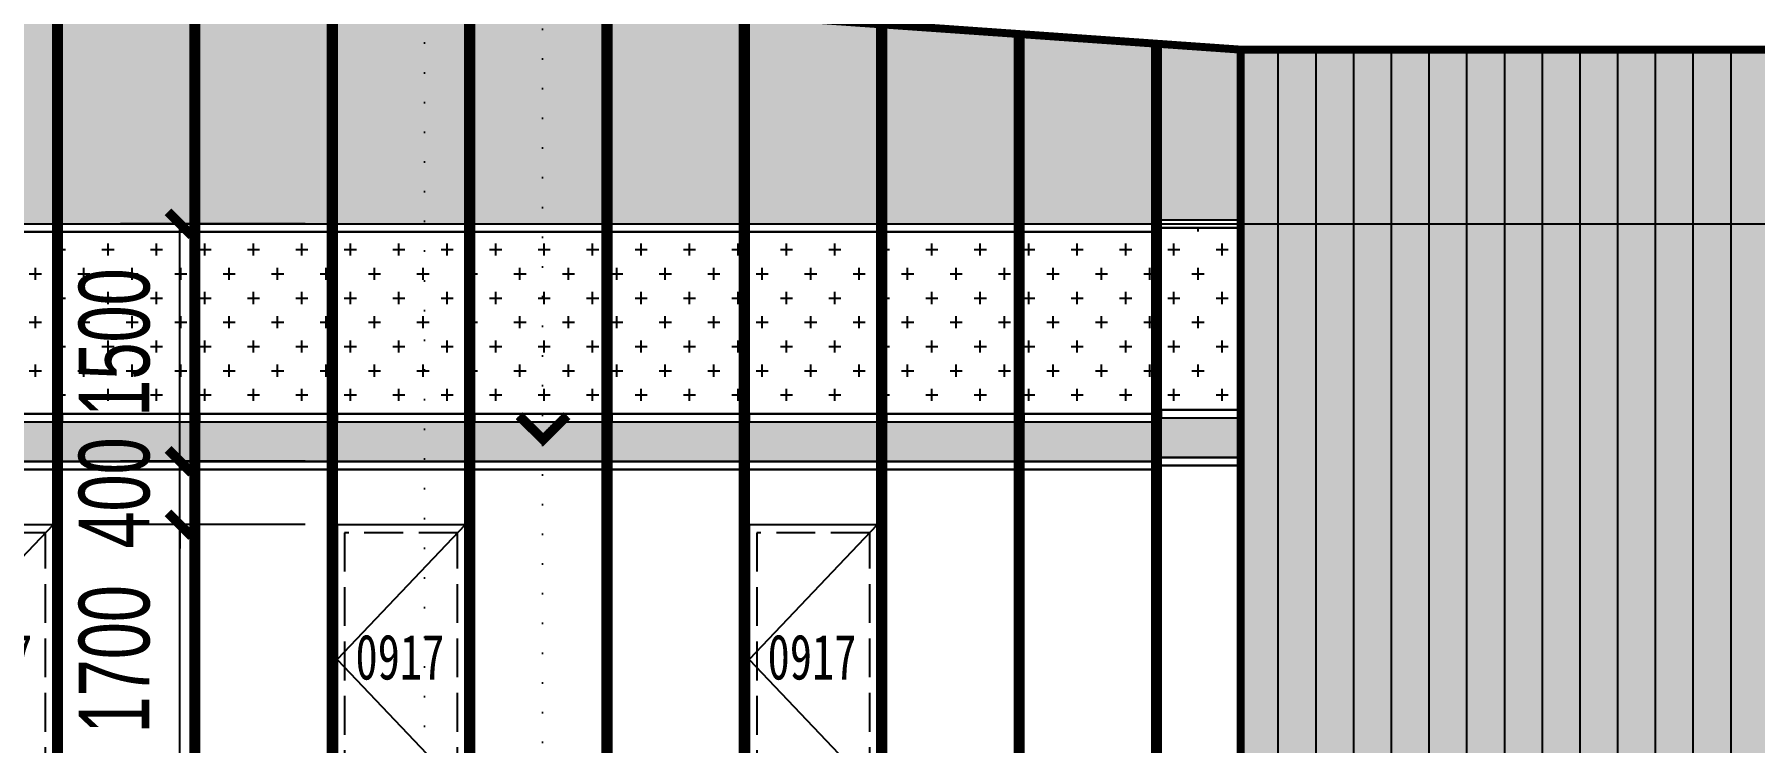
# Model space of a CAD drawing. Extents: x -483182 to 812890, y -390528 to -214858.
# Drawn here: x 244048 to 254905, y -310805 to -306334 of the extents above; entities that cross this region are included whole.
import ezdxf

# ---------------------------------------------------------------- set-up
doc = ezdxf.new("R2010")
doc.units = 0
doc.header["$LTSCALE"] = 1000
doc.header["$MEASUREMENT"] = 0
doc.linetypes.add('DASH', pattern=[0.35, 0.25, -0.1])
doc.linetypes.add('DOT2', pattern=[0.125, 0, -0.125])
for name, color, linetype in [('01-标注_尺寸', 124, 'Continuous'), ('01-标注_标高', 200, 'Continuous'), ('01-标注_符号', 200, 'Continuous'), ('05-填充_156', 156, 'Continuous'), ('05-填充_168', 168, 'Continuous'), ('05-填充_18', 18, 'Continuous'), ('A-C_幕墙龙骨', 133, 'Continuous'), ('A-C_窗', 140, 'Continuous'), ('D-铝板', 181, 'Continuous'), ('E-立面轮廓', 241, 'Continuous')]:
    doc.layers.add(name, color=color, linetype=linetype)
doc.layers.add('04-不打印_辅助线', color=165, linetype='Continuous', plot=False)
doc.styles.add('_TCH_DIM_T3', font='ros.shx', dxfattribs={"width": 0.705882, "bigfont": 'jd.shx'})
doc.styles.add('logo-3', font='', dxfattribs={"width": 0.75})
doc.styles.get("Standard").update_dxf_attribs({"font": 'STXIHEI_0.TTF', "width": 0.75})
doc.styles.get('logo-3').set_extended_font_data('SimSun')
doc.dimstyles.new('_TCH_ARCH&&150', dxfattribs={"dimtxt": 446.25, "dimasz": 150, "dimexe": 375, "dimexo": 450, "dimgap": 189.375, "dimtad": 1, "dimdec": 0, "dimzin": 0, "dimdsep": 46, "dimtxsty": '_TCH_DIM_T3', "dimblk": 'ARCHTICK', "dimcen": 0.09, "dimclrt": 7, "dimazin": 2, "dimtfac": 1, "dimtdec": 0, "dimtix": 1, "dimtmove": 2, "dimatfit": 3, "dimfxl": 0, "dimtolj": 1, "dimtzin": 0, "dimarcsym": 0})
doc.dimstyles.new('副本 ISO-1', dxfattribs={"dimtxt": 2.5, "dimasz": 1.5, "dimexe": 1.25, "dimexo": 0.625, "dimtad": 1, "dimdec": 0, "dimtxsty": 'logo-3', "dimblk": 'ARCHTICK', "dimcen": 2.5, "dimdle": 1, "dimadec": 0, "dimazin": 0, "dimtfac": 1, "dimtdec": 0, "dimtix": 1, "dimtmove": 0, "dimatfit": 3, "dimldrblk": 'AR', "dimfxl": 0, "dimarcsym": 0})

# ---------------------------------------------------------------- blocks, each defined once
blk = doc.blocks.new('*U722')
blk.add_lwpolyline([(0, 0), (840, 0), (840, 1700), (0, 1700)], close=True)
blk.add_lwpolyline([(840, 1700), (0, 850), (840, 0)])
at = {"linetype": 'DASH'}
blk.add_lwpolyline([(50, 50), (790, 50), (790, 1650), (50, 1650)], close=True, dxfattribs=at)
at = {"layer": '04-不打印_辅助线', "width": 0.75}
blk.add_text('0917', height=285.4, dxfattribs=at).set_placement((121, 723))
blk = doc.blocks.new('*U124')
at = {"layer": '05-填充_156'}
h = blk.add_hatch(dxfattribs=at)
h.set_pattern_fill('CROSS', color=136, scale=100)
h.set_pattern_definition([(0, (-32467, 313554.43), (158.75, 158.75), [79.375, -238.125]), (90, (-32427.32, 313514.74), (-158.75, 158.75), [79.375, -238.125])])
h.paths.add_polyline_path([(0, 1500), (520, 1500), (520, 350), (0, 350)])
at = {"layer": '05-填充_168'}
h = blk.add_hatch(color=256, dxfattribs=at)
h.dxf.hatch_style = 1
h.paths.add_polyline_path([(0, 300), (520, 300), (520, 50), (0, 50)])
for points in [[(0, 1550), (520, 1550)], [(0, 1500), (520, 1500)], [(0, 350), (520, 350)], [(0, 300), (520, 300)], [(0, 50), (520, 50)], [(0, 0), (520, 0)]]:
    blk.add_lwpolyline(points)
for points in [[(520, 1500), (0, 1500), (0, 1550), (520, 1550)], [(0, 1500), (520, 1500), (520, 350), (0, 350)], [(0, 300), (520, 300), (520, 350), (0, 350)], [(0, 300), (520, 300), (520, 50), (0, 50)], [(520, 0), (0, 0), (0, 50), (520, 50)]]:
    blk.add_lwpolyline(points, close=True)
blk = doc.blocks.new('*U31')
at = {"layer": '05-填充_156'}
h = blk.add_hatch(dxfattribs=at)
h.set_pattern_fill('CROSS', color=136, scale=100)
h.set_pattern_definition([(0, (-32147, 313554.43), (158.75, 158.75), [79.375, -238.125]), (90, (-32107.32, 313514.74), (-158.75, 158.75), [79.375, -238.125])])
h.paths.add_polyline_path([(0, 1500), (840, 1500), (840, 350), (0, 350)])
at = {"layer": '05-填充_168'}
h = blk.add_hatch(color=256, dxfattribs=at)
h.dxf.hatch_style = 1
h.paths.add_polyline_path([(0, 300), (840, 300), (840, 50), (0, 50)])
for points in [[(0, 1550), (840, 1550)], [(0, 1500), (840, 1500)], [(0, 350), (840, 350)], [(0, 300), (840, 300)], [(0, 50), (840, 50)], [(0, 0), (840, 0)]]:
    blk.add_lwpolyline(points)
for points in [[(840, 1500), (0, 1500), (0, 1550), (840, 1550)], [(0, 1500), (840, 1500), (840, 350), (0, 350)], [(0, 300), (840, 300), (840, 350), (0, 350)], [(0, 300), (840, 300), (840, 50), (0, 50)], [(840, 0), (0, 0), (0, 50), (840, 50)]]:
    blk.add_lwpolyline(points, close=True)
blk = doc.blocks.new('*U128')
at = {"layer": 'A-C_窗'}
blk.add_blockref('*U31', (-420, -775), dxfattribs=at)
blk = doc.blocks.new('rtuytujy')
at = {"layer": '05-填充_156'}
h = blk.add_hatch(dxfattribs=at)
h.set_pattern_fill('CROSS', color=136, scale=100)
h.set_pattern_definition([(0, (-185793.5, 360570.77), (158.75, 158.75), [79.375, -238.125]), (90, (-185753.81, 360531.09), (-158.75, 158.75), [79.375, -238.125])])
h.paths.add_polyline_path([(845, 12443), (0, 12500), (0, 9901), (845, 9901)])
h.paths.add_polyline_path([(905, 9900), (1745, 9900), (1745, 12382), (905, 12439)])
h.paths.add_polyline_path([(2645, 12321), (1805, 12378), (1805, 9900), (2645, 9900)])
h.paths.add_polyline_path([(2705, 9900), (3545, 9900), (3545, 12260), (2705, 12317)])
h.paths.add_polyline_path([(4445, 12199), (3605, 12256), (3605, 9900), (4445, 9900)])
h.paths.add_polyline_path([(4505, 9900), (5345, 9900), (5345, 12138), (4505, 12195)])
h.paths.add_polyline_path([(5405, 9900), (6245, 9900), (6245, 12077), (5405, 12134)])
h.paths.add_polyline_path([(7145, 12016), (6305, 12073), (6305, 9900), (7145, 9900)])
h.paths.add_polyline_path([(8045, 11955), (7205, 12012), (7205, 9900), (8045, 9900)])
h.paths.add_polyline_path([(8105, 9900), (8945, 9900), (8945, 11894), (8105, 11951)])
h.paths.add_polyline_path([(9845, 11833), (9005, 11890), (9005, 9900), (9845, 9900)])
h.paths.add_polyline_path([(9905, 9900), (10745, 9900), (10745, 11772), (9905, 11829)])
h.paths.add_polyline_path([(10805, 9900), (11645, 9900), (11645, 11711), (10805, 11768)])
h.paths.add_polyline_path([(11705, 9900), (12545, 9900), (12545, 11650), (11705, 11707)])
h.paths.add_polyline_path([(12605, 9900), (13445, 9900), (13445, 11589), (12605, 11646)])
h.paths.add_polyline_path([(13505, 9900), (14345, 9900), (14345, 11528), (13505, 11585)])
h.paths.add_polyline_path([(14405, 9900), (15245, 9900), (15245, 11467), (14405, 11524)])
h.paths.add_polyline_path([(15305, 9900), (16145, 9900), (16145, 11406), (15305, 11463)])
h.paths.add_polyline_path([(16205, 9900), (17045, 9900), (17045, 11345), (16205, 11402)])
h.paths.add_polyline_path([(17105, 9900), (17945, 9900), (17945, 11284), (17105, 11341)])
h.paths.add_polyline_path([(18845, 11223), (18005, 11280), (18005, 9900), (18845, 9900)])
h.paths.add_polyline_path([(19745, 9900), (19745, 11162), (18905, 11219), (18905, 9900)])
h.paths.add_polyline_path([(20645, 11101), (19805, 11158), (19805, 9900), (20645, 9900)])
h.paths.add_polyline_path([(21545, 11040), (20705, 11097), (20705, 9900), (21545, 9900)])
h.paths.add_polyline_path([(22125, 11000), (21605, 11036), (21605, 9925), (22125, 9925)])
at = {"layer": '05-填充_18', "const_width": 60}
for points in [[(14375, -150), (14375, 11526)], [(15275, -150), (15275, 11465)], [(16175, -150), (16175, 11404)], [(17075, -150), (17075, 11343)], [(17975, -150), (17975, 11282)], [(18875, -150), (18875, 11221)], [(19775, -150), (19775, 11160)], [(20675, -150), (20675, 11099)], [(21575, -150), (21575, 11038)]]:
    blk.add_lwpolyline(points, dxfattribs=at)
at = {"layer": 'A-C_幕墙龙骨'}
for points in [[(14345, -150), (14345, 11528)], [(14405, -150), (14405, 11524)], [(15245, -150), (15245, 11467)], [(15305, -150), (15305, 11463)], [(16145, -150), (16145, 11406)], [(16205, -150), (16205, 11402)], [(17045, -150), (17045, 11345)], [(17105, -150), (17105, 11341)], [(17945, -150), (17945, 11284)], [(18005, -150), (18005, 11280)], [(18845, -150), (18845, 11223)], [(18905, -150), (18905, 11219)], [(19745, -150), (19745, 11162)], [(19805, -150), (19805, 11158)], [(20645, -150), (20645, 11101)], [(20705, -150), (20705, 11097)], [(21545, -150), (21545, 11040)], [(21605, -150), (21605, 11036)]]:
    blk.add_lwpolyline(points, dxfattribs=at)
at = {"layer": 'A-C_窗'}
blk.add_lwpolyline([(22125, -150), (0, -150), (0, 12500), (22125, 11000), (22125, -150)], dxfattribs=at)
at = {"layer": 'A-C_窗', "color": 0, "linetype": 'ByBlock', "lineweight": -2, "transparency": 16777216}
for p in [(13925, 9125), (14825, 9125), (15725, 9125), (16625, 9125), (17525, 9125), (18425, 9125), (19325, 9125), (20225, 9125), (21125, 9125)]:
    blk.add_blockref('*U128', p, dxfattribs=at)
at = {"layer": 'A-C_窗'}
for name, p in [('*U124', (21605, 8375)), ('*U722', (13505, 6300)), ('*U722', (16205, 6300)), ('*U722', (18905, 6300))]:
    blk.add_blockref(name, p, dxfattribs=at)
blk = doc.blocks.new('_ArchTick')
at = {"color": 0, "linetype": 'ByBlock', "const_width": 0.4}
blk.add_lwpolyline([(-0.5, -0.5), (0.5, 0.5)], dxfattribs=at)
blk = doc.blocks.new('*X6')
at = {"color": 0}
for p, q in [((-1012.3116, 1692.7221), (-1012.3116, 1692.7226)), ((-1012.3115, 1692.7227), (-1012.2838, 1692.7227)), ((-1012.3111, 1692.7217), (-1012.2828, 1692.7217)), ((-1012.3106, 1692.7211), (-1012.3106, 1692.7236)), ((-1012.3105, 1692.7237), (-1012.2848, 1692.7237)), ((-1012.3101, 1692.7207), (-1012.2818, 1692.7207)), ((-1012.3096, 1692.7201), (-1012.3096, 1692.7246)), ((-1012.3095, 1692.7247), (-1012.2858, 1692.7247)), ((-1012.3091, 1692.7197), (-1012.2808, 1692.7197)), ((-1012.3086, 1692.7191), (-1012.3086, 1692.7256)), ((-1012.3085, 1692.7257), (-1012.2868, 1692.7257)), ((-1012.3081, 1692.7187), (-1012.2798, 1692.7187)), ((-1012.3076, 1692.7181), (-1012.3076, 1692.7266)), ((-1012.3075, 1692.7267), (-1012.2878, 1692.7267)), ((-1012.3071, 1692.7177), (-1012.2788, 1692.7177)), ((-1012.3066, 1692.7171), (-1012.3066, 1692.7276)), ((-1012.3065, 1692.7277), (-1012.2888, 1692.7277)), ((-1012.3061, 1692.7167), (-1012.2778, 1692.7167)), ((-1012.3056, 1692.7161), (-1012.3056, 1692.7286)), ((-1012.3055, 1692.7287), (-1012.2898, 1692.7287)), ((-1012.3051, 1692.7157), (-1012.2768, 1692.7157)), ((-1012.3046, 1692.7151), (-1012.3046, 1692.7296)), ((-1012.3045, 1692.7297), (-1012.2908, 1692.7297)), ((-1012.3041, 1692.7147), (-1012.2758, 1692.7147)), ((-1012.3036, 1692.7141), (-1012.3036, 1692.7306)), ((-1012.3035, 1692.7307), (-1012.2918, 1692.7307)), ((-1012.3031, 1692.7137), (-1012.2748, 1692.7137)), ((-1012.3026, 1692.7131), (-1012.3026, 1692.7316)), ((-1012.3025, 1692.7317), (-1012.2928, 1692.7317)), ((-1012.3021, 1692.7127), (-1012.2738, 1692.7127)), ((-1012.3016, 1692.7121), (-1012.3016, 1692.7326)), ((-1012.3015, 1692.7327), (-1012.2938, 1692.7327)), ((-1012.3011, 1692.7117), (-1012.2728, 1692.7117)), ((-1012.3006, 1692.7111), (-1012.3006, 1692.7336)), ((-1012.3005, 1692.7337), (-1012.2948, 1692.7337)), ((-1012.3001, 1692.7107), (-1012.2718, 1692.7107)), ((-1012.2996, 1692.7101), (-1012.2996, 1692.7346)), ((-1012.2995, 1692.7347), (-1012.2958, 1692.7347)), ((-1012.2986, 1692.7091), (-1012.2986, 1692.7356)), ((-1012.2985, 1692.7357), (-1012.2968, 1692.7357)), ((-1012.2976, 1692.7081), (-1012.2976, 1692.7364)), ((-1012.2966, 1692.7071), (-1012.2966, 1692.7354)), ((-1012.2956, 1692.7061), (-1012.2956, 1692.7344)), ((-1012.2946, 1692.7051), (-1012.2946, 1692.7334)), ((-1012.2936, 1692.7041), (-1012.2936, 1692.7324)), ((-1012.2926, 1692.7031), (-1012.2926, 1692.7314)), ((-1012.2916, 1692.7021), (-1012.2916, 1692.7304)), ((-1012.2906, 1692.7011), (-1012.2906, 1692.7294)), ((-1012.2896, 1692.7001), (-1012.2896, 1692.7284)), ((-1012.2886, 1692.6991), (-1012.2886, 1692.7274)), ((-1012.2876, 1692.6981), (-1012.2876, 1692.7264)), ((-1012.2866, 1692.6971), (-1012.2866, 1692.7254)), ((-1012.2856, 1692.6961), (-1012.2856, 1692.7244)), ((-1012.2846, 1692.6951), (-1012.2846, 1692.7234)), ((-1012.2836, 1692.6941), (-1012.2836, 1692.7224)), ((-1012.2826, 1692.6931), (-1012.2826, 1692.7214)), ((-1012.2816, 1692.6921), (-1012.2816, 1692.7204)), ((-1012.2806, 1692.6911), (-1012.2806, 1692.7194)), ((-1012.2796, 1692.6901), (-1012.2796, 1692.7184)), ((-1012.2786, 1692.6891), (-1012.2786, 1692.7174)), ((-1012.2776, 1692.6881), (-1012.2776, 1692.7164)), ((-1012.2766, 1692.6871), (-1012.2766, 1692.7154)), ((-1012.2756, 1692.6861), (-1012.2756, 1692.7144)), ((-1012.2746, 1692.6851), (-1012.2746, 1692.7134)), ((-1012.2736, 1692.6841), (-1012.2736, 1692.7124)), ((-1012.2726, 1692.6831), (-1012.2726, 1692.7114)), ((-1012.2716, 1692.6821), (-1012.2716, 1692.7104)), ((-1012.2991, 1692.7097), (-1012.2708, 1692.7097)), ((-1012.2981, 1692.7087), (-1012.2698, 1692.7087)), ((-1012.2971, 1692.7077), (-1012.2688, 1692.7077)), ((-1012.2961, 1692.7067), (-1012.2678, 1692.7067)), ((-1012.2951, 1692.7057), (-1012.2668, 1692.7057)), ((-1012.2941, 1692.7047), (-1012.2658, 1692.7047)), ((-1012.2931, 1692.7037), (-1012.2648, 1692.7037)), ((-1012.2921, 1692.7027), (-1012.2638, 1692.7027)), ((-1012.2911, 1692.7017), (-1012.2628, 1692.7017)), ((-1012.2901, 1692.7007), (-1012.2618, 1692.7007)), ((-1012.2891, 1692.6997), (-1012.2608, 1692.6997)), ((-1012.2881, 1692.6987), (-1012.2598, 1692.6987)), ((-1012.2871, 1692.6977), (-1012.2588, 1692.6977)), ((-1012.2861, 1692.6967), (-1012.2578, 1692.6967)), ((-1012.2851, 1692.6957), (-1012.2568, 1692.6957)), ((-1012.2841, 1692.6947), (-1012.2558, 1692.6947)), ((-1012.2831, 1692.6937), (-1012.2548, 1692.6937)), ((-1012.2821, 1692.6927), (-1012.2538, 1692.6927)), ((-1012.2811, 1692.6917), (-1012.2528, 1692.6917)), ((-1012.2801, 1692.6907), (-1012.2518, 1692.6907)), ((-1012.2791, 1692.6897), (-1012.2508, 1692.6897)), ((-1012.2781, 1692.6887), (-1012.2498, 1692.6887)), ((-1012.2771, 1692.6877), (-1012.2488, 1692.6877)), ((-1012.2761, 1692.6867), (-1012.2478, 1692.6867)), ((-1012.2751, 1692.6857), (-1012.2468, 1692.6857)), ((-1012.2741, 1692.6847), (-1012.2458, 1692.6847)), ((-1012.2731, 1692.6837), (-1012.2448, 1692.6837)), ((-1012.2721, 1692.6827), (-1012.2438, 1692.6827)), ((-1012.2711, 1692.6817), (-1012.2428, 1692.6817)), ((-1012.2706, 1692.6811), (-1012.2706, 1692.7094)), ((-1012.2701, 1692.6807), (-1012.2418, 1692.6807)), ((-1012.2696, 1692.6801), (-1012.2696, 1692.7084)), ((-1012.2691, 1692.6797), (-1012.2408, 1692.6797)), ((-1012.2686, 1692.6791), (-1012.2686, 1692.7074)), ((-1012.2681, 1692.6787), (-1012.2398, 1692.6787)), ((-1012.2676, 1692.6781), (-1012.2676, 1692.7064)), ((-1012.2671, 1692.6777), (-1012.2388, 1692.6777)), ((-1012.2666, 1692.6771), (-1012.2666, 1692.7054)), ((-1012.2661, 1692.6767), (-1012.2378, 1692.6767)), ((-1012.2656, 1692.6761), (-1012.2656, 1692.7044)), ((-1012.2651, 1692.6757), (-1012.2368, 1692.6757)), ((-1012.2646, 1692.6751), (-1012.2646, 1692.7034)), ((-1012.2641, 1692.6747), (-1012.2358, 1692.6747)), ((-1012.2636, 1692.6741), (-1012.2636, 1692.7024)), ((-1012.2631, 1692.6737), (-1012.2348, 1692.6737)), ((-1012.2626, 1692.6731), (-1012.2626, 1692.7014)), ((-1012.2626, 1692.6667), (-1012.2343, 1692.6667)), ((-1012.2626, 1692.6384), (-1012.2626, 1692.6667)), ((-1012.2621, 1692.6727), (-1012.2338, 1692.6727)), ((-1012.2616, 1692.6721), (-1012.2616, 1692.7004)), ((-1012.2616, 1692.6677), (-1012.2333, 1692.6677)), ((-1012.2616, 1692.6394), (-1012.2616, 1692.6677)), ((-1012.2611, 1692.6717), (-1012.2328, 1692.6717)), ((-1012.2606, 1692.6711), (-1012.2606, 1692.6994)), ((-1012.2606, 1692.6687), (-1012.2323, 1692.6687)), ((-1012.2606, 1692.6404), (-1012.2606, 1692.6687)), ((-1012.2601, 1692.6707), (-1012.2318, 1692.6707)), ((-1012.2596, 1692.6701), (-1012.2596, 1692.6984)), ((-1012.2596, 1692.6697), (-1012.2313, 1692.6697)), ((-1012.2596, 1692.6414), (-1012.2596, 1692.6697)), ((-1012.2586, 1692.6424), (-1012.2586, 1692.6974)), ((-1012.2576, 1692.6434), (-1012.2576, 1692.6964)), ((-1012.2566, 1692.6444), (-1012.2566, 1692.6954)), ((-1012.2556, 1692.6454), (-1012.2556, 1692.6944)), ((-1012.2546, 1692.6464), (-1012.2546, 1692.6934)), ((-1012.2536, 1692.6474), (-1012.2536, 1692.6924)), ((-1012.2526, 1692.6484), (-1012.2526, 1692.6914)), ((-1012.2516, 1692.6494), (-1012.2516, 1692.6904)), ((-1012.2506, 1692.6504), (-1012.2506, 1692.6894)), ((-1012.2496, 1692.6514), (-1012.2496, 1692.6884)), ((-1012.2486, 1692.6524), (-1012.2486, 1692.6874)), ((-1012.2476, 1692.6534), (-1012.2476, 1692.6864)), ((-1012.2466, 1692.6544), (-1012.2466, 1692.6854)), ((-1012.2456, 1692.6554), (-1012.2456, 1692.6844)), ((-1012.2446, 1692.6564), (-1012.2446, 1692.6834)), ((-1012.2436, 1692.6574), (-1012.2436, 1692.6824)), ((-1012.2426, 1692.6584), (-1012.2426, 1692.6814)), ((-1012.2416, 1692.6594), (-1012.2416, 1692.6804)), ((-1012.2406, 1692.6604), (-1012.2406, 1692.6794)), ((-1012.2396, 1692.6614), (-1012.2396, 1692.6784)), ((-1012.2386, 1692.6624), (-1012.2386, 1692.6774)), ((-1012.2376, 1692.6634), (-1012.2376, 1692.6764)), ((-1012.2366, 1692.6644), (-1012.2366, 1692.6754)), ((-1012.2356, 1692.6654), (-1012.2356, 1692.6744)), ((-1012.2346, 1692.6664), (-1012.2346, 1692.6734)), ((-1012.2336, 1692.6674), (-1012.2336, 1692.6724)), ((-1012.2326, 1692.6684), (-1012.2326, 1692.6714)), ((-1012.2316, 1692.6694), (-1012.2316, 1692.6704)), ((-1012.3066, 1692.6227), (-1012.2783, 1692.6227)), ((-1012.3066, 1692.6122), (-1012.3066, 1692.6227)), ((-1012.3056, 1692.6237), (-1012.2773, 1692.6237)), ((-1012.3056, 1692.6112), (-1012.3056, 1692.6237)), ((-1012.3046, 1692.6247), (-1012.2763, 1692.6247)), ((-1012.3046, 1692.6102), (-1012.3046, 1692.6247)), ((-1012.3036, 1692.6257), (-1012.2753, 1692.6257)), ((-1012.3036, 1692.6092), (-1012.3036, 1692.6257)), ((-1012.3026, 1692.6267), (-1012.2743, 1692.6267)), ((-1012.3026, 1692.6082), (-1012.3026, 1692.6267)), ((-1012.3016, 1692.6277), (-1012.2733, 1692.6277)), ((-1012.3016, 1692.6072), (-1012.3016, 1692.6277)), ((-1012.3006, 1692.6287), (-1012.2723, 1692.6287)), ((-1012.3006, 1692.6062), (-1012.3006, 1692.6287)), ((-1012.2996, 1692.6297), (-1012.2713, 1692.6297)), ((-1012.2996, 1692.6052), (-1012.2996, 1692.6297)), ((-1012.2986, 1692.6307), (-1012.2703, 1692.6307)), ((-1012.2986, 1692.6042), (-1012.2986, 1692.6307)), ((-1012.2976, 1692.6317), (-1012.2693, 1692.6317)), ((-1012.2976, 1692.6034), (-1012.2976, 1692.6317)), ((-1012.2966, 1692.6327), (-1012.2683, 1692.6327)), ((-1012.2966, 1692.6044), (-1012.2966, 1692.6327)), ((-1012.2956, 1692.6337), (-1012.2673, 1692.6337)), ((-1012.2956, 1692.6054), (-1012.2956, 1692.6337)), ((-1012.2946, 1692.6347), (-1012.2663, 1692.6347)), ((-1012.2946, 1692.6064), (-1012.2946, 1692.6347)), ((-1012.2936, 1692.6357), (-1012.2653, 1692.6357)), ((-1012.2936, 1692.6074), (-1012.2936, 1692.6357)), ((-1012.2926, 1692.6367), (-1012.2643, 1692.6367)), ((-1012.2926, 1692.6084), (-1012.2926, 1692.6367)), ((-1012.2916, 1692.6377), (-1012.2633, 1692.6377)), ((-1012.2916, 1692.6094), (-1012.2916, 1692.6377)), ((-1012.2906, 1692.6387), (-1012.2623, 1692.6387)), ((-1012.2906, 1692.6104), (-1012.2906, 1692.6387)), ((-1012.2896, 1692.6397), (-1012.2613, 1692.6397)), ((-1012.2896, 1692.6114), (-1012.2896, 1692.6397)), ((-1012.2886, 1692.6407), (-1012.2603, 1692.6407)), ((-1012.2886, 1692.6124), (-1012.2886, 1692.6407)), ((-1012.2876, 1692.6417), (-1012.2593, 1692.6417)), ((-1012.2876, 1692.6134), (-1012.2876, 1692.6417)), ((-1012.2866, 1692.6427), (-1012.2583, 1692.6427)), ((-1012.2866, 1692.6144), (-1012.2866, 1692.6427)), ((-1012.2856, 1692.6437), (-1012.2573, 1692.6437)), ((-1012.2856, 1692.6154), (-1012.2856, 1692.6437)), ((-1012.2846, 1692.6447), (-1012.2563, 1692.6447)), ((-1012.2846, 1692.6164), (-1012.2846, 1692.6447)), ((-1012.2836, 1692.6457), (-1012.2553, 1692.6457)), ((-1012.2836, 1692.6174), (-1012.2836, 1692.6457)), ((-1012.2826, 1692.6467), (-1012.2543, 1692.6467)), ((-1012.2826, 1692.6184), (-1012.2826, 1692.6467)), ((-1012.2816, 1692.6477), (-1012.2533, 1692.6477)), ((-1012.2816, 1692.6194), (-1012.2816, 1692.6477)), ((-1012.2806, 1692.6487), (-1012.2523, 1692.6487)), ((-1012.2806, 1692.6204), (-1012.2806, 1692.6487)), ((-1012.2796, 1692.6497), (-1012.2513, 1692.6497)), ((-1012.2796, 1692.6214), (-1012.2796, 1692.6497)), ((-1012.2786, 1692.6507), (-1012.2503, 1692.6507)), ((-1012.2786, 1692.6224), (-1012.2786, 1692.6507)), ((-1012.2776, 1692.6517), (-1012.2493, 1692.6517)), ((-1012.2776, 1692.6234), (-1012.2776, 1692.6517)), ((-1012.2766, 1692.6527), (-1012.2483, 1692.6527)), ((-1012.2766, 1692.6244), (-1012.2766, 1692.6527)), ((-1012.2756, 1692.6537), (-1012.2473, 1692.6537)), ((-1012.2756, 1692.6254), (-1012.2756, 1692.6537)), ((-1012.2746, 1692.6547), (-1012.2463, 1692.6547)), ((-1012.2746, 1692.6264), (-1012.2746, 1692.6547)), ((-1012.2736, 1692.6557), (-1012.2453, 1692.6557)), ((-1012.2736, 1692.6274), (-1012.2736, 1692.6557)), ((-1012.2726, 1692.6567), (-1012.2443, 1692.6567)), ((-1012.2726, 1692.6284), (-1012.2726, 1692.6567)), ((-1012.2716, 1692.6577), (-1012.2433, 1692.6577)), ((-1012.2716, 1692.6294), (-1012.2716, 1692.6577)), ((-1012.2706, 1692.6587), (-1012.2423, 1692.6587)), ((-1012.2706, 1692.6304), (-1012.2706, 1692.6587)), ((-1012.2696, 1692.6597), (-1012.2413, 1692.6597)), ((-1012.2696, 1692.6314), (-1012.2696, 1692.6597)), ((-1012.2686, 1692.6607), (-1012.2403, 1692.6607)), ((-1012.2686, 1692.6324), (-1012.2686, 1692.6607)), ((-1012.2676, 1692.6617), (-1012.2393, 1692.6617)), ((-1012.2676, 1692.6334), (-1012.2676, 1692.6617)), ((-1012.2666, 1692.6627), (-1012.2383, 1692.6627)), ((-1012.2666, 1692.6344), (-1012.2666, 1692.6627)), ((-1012.2656, 1692.6637), (-1012.2373, 1692.6637)), ((-1012.2656, 1692.6354), (-1012.2656, 1692.6637)), ((-1012.2646, 1692.6647), (-1012.2363, 1692.6647)), ((-1012.2646, 1692.6364), (-1012.2646, 1692.6647)), ((-1012.2636, 1692.6657), (-1012.2353, 1692.6657)), ((-1012.2636, 1692.6374), (-1012.2636, 1692.6657)), ((-1012.3116, 1692.6177), (-1012.2833, 1692.6177)), ((-1012.3116, 1692.6172), (-1012.3116, 1692.6177)), ((-1012.3111, 1692.6167), (-1012.2843, 1692.6167)), ((-1012.3106, 1692.6187), (-1012.2823, 1692.6187)), ((-1012.3106, 1692.6162), (-1012.3106, 1692.6187)), ((-1012.3101, 1692.6157), (-1012.2853, 1692.6157)), ((-1012.3096, 1692.6197), (-1012.2813, 1692.6197)), ((-1012.3096, 1692.6152), (-1012.3096, 1692.6197)), ((-1012.3091, 1692.6147), (-1012.2863, 1692.6147)), ((-1012.3086, 1692.6207), (-1012.2803, 1692.6207)), ((-1012.3086, 1692.6142), (-1012.3086, 1692.6207)), ((-1012.3081, 1692.6137), (-1012.2873, 1692.6137)), ((-1012.3076, 1692.6217), (-1012.2793, 1692.6217)), ((-1012.3076, 1692.6132), (-1012.3076, 1692.6217)), ((-1012.3071, 1692.6127), (-1012.2883, 1692.6127)), ((-1012.3061, 1692.6117), (-1012.2893, 1692.6117)), ((-1012.3051, 1692.6107), (-1012.2903, 1692.6107)), ((-1012.3041, 1692.6097), (-1012.2913, 1692.6097)), ((-1012.3031, 1692.6087), (-1012.2923, 1692.6087)), ((-1012.3021, 1692.6077), (-1012.2933, 1692.6077)), ((-1012.3011, 1692.6067), (-1012.2943, 1692.6067)), ((-1012.3001, 1692.6057), (-1012.2953, 1692.6057)), ((-1012.2991, 1692.6047), (-1012.2963, 1692.6047)), ((-1012.2981, 1692.6037), (-1012.2973, 1692.6037))]:
    blk.add_line(p, q, dxfattribs=at)
blk = doc.blocks.new('A-ARROW')
blk.add_lwpolyline([(0.0808, 0.0525), (0.0666, 0.0666), (0, 0), (0.0666, -0.0666), (0.0808, -0.0525), (0.0283, 0)], close=True)
at = {"rotation": 180}
blk.add_blockref('*X6', (-1012.2311, 1692.6699), dxfattribs=at)
blk = doc.blocks.new('AR')
at = {"xscale": -21.59999999986031, "yscale": 21.59999999999127, "zscale": 21.6, "rotation": 359.9999997162888}
blk.add_blockref('A-ARROW', (0.002, -0.002), dxfattribs=at)
blk = doc.blocks.new('*D2268')
at = {"layer": '01-标注_尺寸', "color": 0, "lineweight": -2, "transparency": 16777216}
for p, q in [((245756, -309429), (244591, -309429)), ((244966, -311129), (244966, -309429)), ((245756, -311129), (244591, -311129))]:
    blk.add_line(p, q, dxfattribs=at)
at = {"layer": 'Defpoints', "color": 0, "transparency": 16777216}
for p in [(244966, -309429), (246206, -309429), (246206, -311129)]:
    blk.add_point(p, dxfattribs=at)
at = {"layer": '01-标注_尺寸', "color": 0, "lineweight": -2, "transparency": 16777216, "xscale": 150, "yscale": 150, "zscale": 150}
for p, rotation in [((244966, -309429), 90), ((244966, -311129), 270)]:
    blk.add_blockref('_ArchTick', p, dxfattribs=dict(at, rotation=rotation))
at = {"layer": '01-标注_尺寸', "color": 7, "transparency": 16777216, "insert": (244554, -310279), "char_height": 446.2, "attachment_point": 5, "rotation": 90, "style": '_TCH_DIM_T3'}
blk.add_mtext('\\A1;1700', dxfattribs=at)
blk = doc.blocks.new('*D2269')
at = {"layer": '01-标注_尺寸', "color": 0, "lineweight": -2, "transparency": 16777216}
for p, q in [((244966, -309029), (244966, -308879)), ((245756, -309029), (244591, -309029)), ((244966, -309429), (244966, -309029)), ((245756, -309429), (244591, -309429)), ((244966, -309429), (244966, -309579))]:
    blk.add_line(p, q, dxfattribs=at)
at = {"layer": 'Defpoints', "color": 0, "transparency": 16777216}
for p in [(244966, -309029), (246206, -309029), (246206, -309429)]:
    blk.add_point(p, dxfattribs=at)
at = {"layer": '01-标注_尺寸', "color": 0, "lineweight": -2, "transparency": 16777216, "xscale": 150, "yscale": 150, "zscale": 150}
for p, rotation in [((244966, -309029), 270), ((244966, -309429), 90)]:
    blk.add_blockref('_ArchTick', p, dxfattribs=dict(at, rotation=rotation))
at = {"layer": '01-标注_尺寸', "color": 7, "transparency": 16777216, "insert": (244554, -309229), "char_height": 446.2, "attachment_point": 5, "rotation": 90, "style": '_TCH_DIM_T3'}
blk.add_mtext('\\A1;400', dxfattribs=at)
blk = doc.blocks.new('*D2270')
at = {"layer": '01-标注_尺寸', "color": 0, "lineweight": -2, "transparency": 16777216}
for p, q in [((245756, -307529), (244591, -307529)), ((244966, -309029), (244966, -307529)), ((245756, -309029), (244591, -309029))]:
    blk.add_line(p, q, dxfattribs=at)
at = {"layer": 'Defpoints', "color": 0, "transparency": 16777216}
for p in [(244966, -307529), (246206, -307529), (246206, -309029)]:
    blk.add_point(p, dxfattribs=at)
at = {"layer": '01-标注_尺寸', "color": 0, "lineweight": -2, "transparency": 16777216, "xscale": 150, "yscale": 150, "zscale": 150}
for p, rotation in [((244966, -307529), 90), ((244966, -309029), 270)]:
    blk.add_blockref('_ArchTick', p, dxfattribs=dict(at, rotation=rotation))
at = {"layer": '01-标注_尺寸', "color": 7, "transparency": 16777216, "insert": (244554, -308279), "char_height": 446.2, "attachment_point": 5, "rotation": 90, "style": '_TCH_DIM_T3'}
blk.add_mtext('\\A1;1500', dxfattribs=at)

msp = doc.modelspace()

# ---------------------------------------------------------------- hatches: boundary and pattern name
at = {"layer": '05-填充_18'}
h = msp.add_hatch(color=256, dxfattribs=at)
h.dxf.hatch_style = 1
edge = h.paths.add_edge_path()
edge.add_line((258558, -313554.4), (255988.6, -313554.4))
edge.add_line((255988.6, -313554.4), (255988.6, -310629.4))
edge.add_line((255988.6, -310629.4), (258822.4, -310629.4))
edge.add_line((258822.4, -310629.4), (258822.4, -306429.4))
edge.add_line((258822.4, -306429.4), (251661, -306429.8))
edge.add_line((251661, -306429.8), (251661.2, -317579.8))
edge.add_line((251661.2, -317579.8), (254146.6, -317580.4))
edge.add_line((254146.6, -317580.4), (255265.5, -315482.4))
edge.add_arc((255353.8, -315529.4), 100, 90, 151.92751, ccw=False)
edge.add_line((255353.8, -315429.4), (255770.7, -315429.4))
edge.add_arc((255396, -315869.5), 578, -52.72934, 49.58095, ccw=False)
edge.add_line((255746, -316329.4), (255746, -316529.4))
edge.add_line((255746, -316529.4), (255903, -316529.4))
edge.add_line((255903, -316529.4), (256457.5, -315482.4))
edge.add_arc((256545.7, -315529.4), 100, 90, 151.92751, ccw=False)
edge.add_line((256545.7, -315429.4), (257358.4, -315429.4))
edge.add_arc((256983.6, -315869.5), 578, -52.72934, 49.58095, ccw=False)
edge.add_line((257333.7, -316329.4), (257333.7, -316529.4))
edge.add_line((257333.7, -316529.4), (257490.7, -316529.4))
edge.add_line((257490.7, -316529.4), (258049.1, -315482.4))
edge.add_arc((258137.3, -315529.4), 100, 90, 151.92751, ccw=False)
edge.add_line((258137.3, -315429.4), (258554.3, -315429.4))
edge.add_line((258554.3, -315429.4), (258558, -315432.6))
edge.add_line((258558, -315432.6), (258558, -313554.4))
at = {"layer": 'D-铝板'}
h = msp.add_hatch(dxfattribs=at)
h.set_pattern_fill('ANSI31', color=256, scale=150, angle=45)
h.set_pattern_definition([(90, (251661, -306404.66), (-238.125, 4e-14), [])])
edge = h.paths.add_edge_path()
edge.add_line((258558, -313554.4), (255988.6, -313554.4))
edge.add_line((255988.6, -313554.4), (255988.6, -310629.4))
edge.add_line((255988.6, -310629.4), (258822.4, -310629.4))
edge.add_line((258822.4, -310629.4), (258822.4, -306429.4))
edge.add_line((258822.4, -306429.4), (251661, -306429.8))
edge.add_line((251661, -306429.8), (251661.2, -317579.8))
edge.add_line((251661.2, -317579.8), (254146.6, -317580.4))
edge.add_line((254146.6, -317580.4), (255265.5, -315482.4))
edge.add_arc((255353.8, -315529.4), 100, 90, 151.92751, ccw=False)
edge.add_line((255353.8, -315429.4), (255770.7, -315429.4))
edge.add_arc((255396, -315869.5), 578, -52.72934, 49.58095, ccw=False)
edge.add_line((255746, -316329.4), (255746, -316529.4))
edge.add_line((255746, -316529.4), (255903, -316529.4))
edge.add_line((255903, -316529.4), (256457.5, -315482.4))
edge.add_arc((256545.7, -315529.4), 100, 90, 151.92751, ccw=False)
edge.add_line((256545.7, -315429.4), (257358.4, -315429.4))
edge.add_arc((256983.6, -315869.5), 578, -52.72934, 49.58095, ccw=False)
edge.add_line((257333.7, -316329.4), (257333.7, -316529.4))
edge.add_line((257333.7, -316529.4), (257490.7, -316529.4))
edge.add_line((257490.7, -316529.4), (258049.1, -315482.4))
edge.add_arc((258137.3, -315529.4), 100, 90, 151.92751, ccw=False)
edge.add_line((258137.3, -315429.4), (258554.3, -315429.4))
edge.add_line((258554.3, -315429.4), (258558, -315432.6))
edge.add_line((258558, -315432.6), (258558, -313554.4))

# ---------------------------------------------------------------- linework, layer by layer
at = {"layer": '01-标注_标高'}
msp.add_line((256244.2, -306429.4), (254744.2, -306429.4), dxfattribs=at)
at = {"layer": '04-不打印_辅助线'}
msp.add_lwpolyline([(-29082.7, -307529.4), (480719.6, -307529.4)], dxfattribs=at)
at = {"layer": 'A-C_窗'}
msp.add_line((251661, -306429.8), (258822.4, -306429.8), dxfattribs=at)
at = {"layer": 'E-立面轮廓', "const_width": 50}
msp.add_lwpolyline([(251661, -317579.8), (251661, -306429.8), (230345.8, -304929.8), (230345.8, -317580.1)], close=True, dxfattribs=at)
msp.add_lwpolyline([(258558, -313554.4), (255988.6, -313554.4), (255988.6, -310629.4), (258822.4, -310629.4), (258822.4, -306429.4), (251661, -306429.8), (251661.2, -317579.8), (254146.6, -317580.4), (255265.5, -315482.4, -0.276984), (255353.8, -315429.4), (255770.7, -315429.4, -0.4786385), (255746, -316329.4), (255746, -316529.4), (255903, -316529.4), (256457.5, -315482.4, -0.276984), (256545.7, -315429.4), (257358.4, -315429.4, -0.4786385), (257333.7, -316329.4), (257333.7, -316529.4), (257490.7, -316529.4), (258049.1, -315482.4, -0.276984), (258137.3, -315429.4), (258554.3, -315429.4), (258558, -315432.6)], format="xyb", close=True, dxfattribs=at)

# ---------------------------------------------------------------- block references
at = {"layer": '01-标注_符号', "color": 51, "linetype": 'DOT2', "ltscale": 1.5, "xscale": 115, "yscale": 115, "rotation": 270}
msp.add_blockref('AR', (247258.4, -308927.8), dxfattribs=at)
at = {"layer": 'A-C_窗', "xscale": 0.9634}
msp.add_blockref('rtuytujy', (230345.8, -317430.1), dxfattribs=at)

# ---------------------------------------------------------------- dimensions: what is measured, and where the dimension line sits
at = {"layer": '01-标注_尺寸'}
for p1, p2, picture, middle in [((246206.3, -309029.1), (246206.3, -307529.4), '*D2270', (244554, -308279.3)), ((246206.3, -309429.1), (246206.3, -309029.1), '*D2269', (244554, -309229.1)), ((246206.3, -311129.1), (246206.3, -309429.1), '*D2268', (244554, -310279.1))]:
    dim = msp.add_aligned_dim(p1=p1, p2=p2, distance=1239.8, dimstyle='_TCH_ARCH&&150', dxfattribs=at)
    dim.commit()
    dim.dimension.update_dxf_attribs({"geometry": picture, "text_midpoint": middle})

# ---------------------------------------------------------------- leaders
at = {"layer": '01-标注_符号', "color": 51, "linetype": 'DOT2', "ltscale": 1.5}
for points in [[(246511, -317831.5), (246511, -301529.4)], [(247254.5, -316430.5), (247254.5, -301529.4)]]:
    msp.add_leader(points, dimstyle='副本 ISO-1', override={"dimasz": 115, "dimtad": 0}, dxfattribs=at)

doc.saveas('drawing.dxf')
